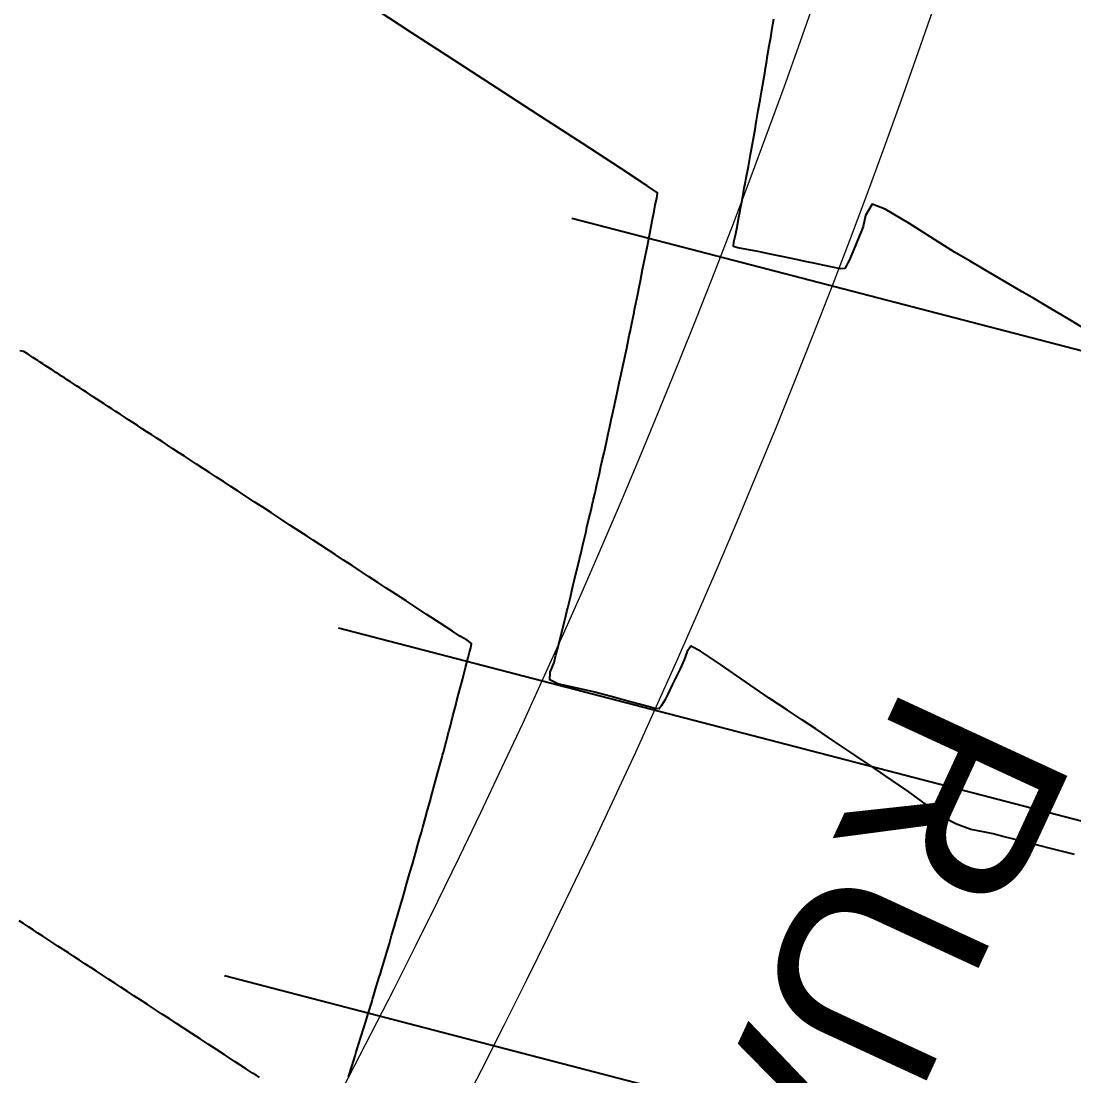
# Model space of a CAD drawing. Header units: millimetres. Extents: x 340454 to 342791, y 6993867 to 6995092.
# Drawn here: x 340704.16 to 340722.53, y 6994485.44 to 6994503.83 of the extents above; entities that cross this region are included whole.
import ezdxf
from ezdxf.enums import TextEntityAlignment as Align

# ---------------------------------------------------------------- set-up
doc = ezdxf.new("R2010")
doc.units = ezdxf.units.MM
doc.header["$LTSCALE"] = 10
doc.linetypes.add('DASHDOT', pattern=[25.4, 12.7, -6.35, 0, -6.35])
for name, color, linetype in [('AREA_DOS_LOTES', 5, 'Continuous'), ('T-HM-CURVA_INTERMEDIARIA', 45, 'Continuous'), ('U-SC-SECAO_TIPO', 251, 'Continuous'), ('URB-Calçadas', 2, 'Continuous'), ('URB-Quadras', 3, 'Continuous')]:
    doc.layers.add(name, color=color, linetype=linetype)
doc.styles.add('ARIAL', font='arial.ttf', dxfattribs={"height": 2})

msp = doc.modelspace()

# ---------------------------------------------------------------- linework, layer by layer
at = {"layer": 'T-HM-CURVA_INTERMEDIARIA', "color": 45, "linetype": 'Continuous', "lineweight": -3, "flags": 128}
for points, elevation in [([(340722.534, 6994489.304), (340722.184, 6994489.393), (340721.869, 6994489.472), (340721.617, 6994489.535), (340721.452, 6994489.577), (340721.284, 6994489.619), (340721.116, 6994489.662), (340720.942, 6994489.696), (340720.726, 6994489.742), (340720.477, 6994489.83), (340720.288, 6994489.933), (340720.101, 6994490.063), (340719.893, 6994490.218), (340719.644, 6994490.395), (340719.354, 6994490.592), (340719.04, 6994490.806), (340718.702, 6994491.036), (340718.34, 6994491.28), (340718.023, 6994491.492), (340717.776, 6994491.656), (340717.529, 6994491.819), (340717.211, 6994492.03), (340716.795, 6994492.315), (340716.363, 6994492.615), (340716.013, 6994492.85), (340715.845, 6994492.938), (340715.779, 6994492.843), (340715.729, 6994492.695), (340715.656, 6994492.542), (340715.599, 6994492.425), (340715.554, 6994492.329), (340715.521, 6994492.261), (340715.496, 6994492.21), (340715.473, 6994492.162), (340715.45, 6994492.113), (340715.419, 6994492.052), (340715.389, 6994491.995), (340715.361, 6994491.945), (340715.334, 6994491.902), (340715.292, 6994491.845), (340715.222, 6994491.849), (340715.099, 6994491.882), (340714.809, 6994491.96), (340714.457, 6994492.055), (340714.147, 6994492.14), (340713.808, 6994492.217), (340713.526, 6994492.28), (340713.383, 6994492.35), (340713.392, 6994492.484), (340713.46, 6994492.653), (340713.492, 6994492.781), (340713.528, 6994492.922), (340713.571, 6994493.095), (340713.621, 6994493.296), (340713.663, 6994493.464), (340713.681, 6994493.538), (340713.697, 6994493.605), (340713.743, 6994493.791), (340713.789, 6994493.98), (340713.811, 6994494.073), (340713.852, 6994494.245), (340713.895, 6994494.423), (340713.909, 6994494.482), (340713.923, 6994494.541), (340713.961, 6994494.7), (340714, 6994494.866), (340714.017, 6994494.937), (340714.033, 6994495.008), (340714.067, 6994495.155), (340714.103, 6994495.309), (340714.123, 6994495.392), (340714.142, 6994495.476), (340714.173, 6994495.61), (340714.205, 6994495.752), (340714.227, 6994495.848), (340714.249, 6994495.944), (340714.276, 6994496.065), (340714.305, 6994496.195), (340714.33, 6994496.304), (340714.354, 6994496.412), (340714.379, 6994496.523), (340714.404, 6994496.639), (340714.432, 6994496.765), (340714.457, 6994496.88), (340714.479, 6994496.982), (340714.501, 6994497.083), (340714.531, 6994497.22), (340714.559, 6994497.349), (340714.578, 6994497.438), (340714.597, 6994497.527), (340714.629, 6994497.676), (340714.659, 6994497.817), (340714.675, 6994497.894), (340714.691, 6994497.971), (340714.725, 6994498.131), (340714.757, 6994498.285), (340714.771, 6994498.35), (340714.784, 6994498.415), (340714.819, 6994498.587), (340714.854, 6994498.754), (340714.864, 6994498.807), (340714.875, 6994498.859), (340714.912, 6994499.043), (340714.948, 6994499.222), (340714.965, 6994499.304), (340715.003, 6994499.499), (340715.041, 6994499.691), (340715.053, 6994499.749), (340715.08, 6994499.887), (340715.133, 6994500.159), (340715.169, 6994500.349), (340715.202, 6994500.521), (340715.222, 6994500.628), (340715.253, 6994500.737), (340715.261, 6994500.836), (340715.082, 6994500.963), (340714.616, 6994501.271), (340713.949, 6994501.705), (340713.166, 6994502.212), (340712.352, 6994502.738), (340711.59, 6994503.23), (340710.967, 6994503.634), (340710.371, 6994504.022)], 723), ([(340722.84, 6994498.394), (340722.423, 6994498.643), (340722.102, 6994498.833), (340721.838, 6994498.988), (340721.625, 6994499.112), (340721.423, 6994499.229), (340721.197, 6994499.361), (340720.928, 6994499.52), (340720.715, 6994499.647), (340720.445, 6994499.806), (340720.096, 6994500.024), (340719.644, 6994500.31), (340719.234, 6994500.552), (340719.008, 6994500.638), (340718.893, 6994500.444), (340718.852, 6994500.252), (340718.819, 6994500.173), (340718.787, 6994500.093), (340718.724, 6994499.94), (340718.669, 6994499.807), (340718.636, 6994499.728), (340718.609, 6994499.67), (340718.584, 6994499.617), (340718.56, 6994499.573), (340718.527, 6994499.522), (340718.451, 6994499.514), (340718.343, 6994499.536), (340718.147, 6994499.577), (340718.016, 6994499.604), (340717.865, 6994499.636), (340717.68, 6994499.675), (340717.458, 6994499.721), (340717.227, 6994499.769), (340717.017, 6994499.813), (340716.823, 6994499.849), (340716.662, 6994499.879), (340716.586, 6994499.905), (340716.594, 6994499.985), (340716.619, 6994500.076), (340716.644, 6994500.209), (340716.683, 6994500.414), (340716.704, 6994500.525), (340716.718, 6994500.597), (340716.739, 6994500.711), (340716.777, 6994500.918), (340716.799, 6994501.032), (340716.81, 6994501.097), (340716.847, 6994501.299), (340716.885, 6994501.506), (340716.901, 6994501.598), (340716.935, 6994501.786), (340716.97, 6994501.979), (340716.98, 6994502.039), (340716.99, 6994502.099), (340717.021, 6994502.272), (340717.052, 6994502.453), (340717.065, 6994502.527), (340717.077, 6994502.6), (340717.105, 6994502.759), (340717.133, 6994502.926), (340717.148, 6994503.014), (340717.163, 6994503.102), (340717.184, 6994503.23), (340717.213, 6994503.4), (340717.237, 6994503.548), (340717.257, 6994503.667), (340717.274, 6994503.77), (340717.291, 6994503.873)], 724), ([(340709.874, 6994485.429), (340709.936, 6994485.625), (340709.988, 6994485.791), (340710.01, 6994485.863), (340710.026, 6994485.914), (340710.085, 6994486.103), (340710.145, 6994486.297), (340710.169, 6994486.373), (340710.223, 6994486.55), (340710.278, 6994486.731), (340710.294, 6994486.782), (340710.31, 6994486.834), (340710.359, 6994486.997), (340710.41, 6994487.166), (340710.429, 6994487.23), (340710.449, 6994487.294), (340710.493, 6994487.444), (340710.54, 6994487.601), (340710.563, 6994487.677), (340710.586, 6994487.754), (340710.626, 6994487.891), (340710.669, 6994488.036), (340710.695, 6994488.125), (340710.722, 6994488.215), (340710.758, 6994488.338), (340710.796, 6994488.471), (340710.826, 6994488.574), (340710.855, 6994488.676), (340710.887, 6994488.786), (340710.922, 6994488.907), (340710.956, 6994489.027), (340710.988, 6994489.137), (340711.017, 6994489.24), (340711.046, 6994489.343), (340711.084, 6994489.476), (340711.118, 6994489.598), (340711.144, 6994489.689), (340711.169, 6994489.779), (340711.209, 6994489.924), (340711.247, 6994490.059), (340711.269, 6994490.138), (340711.29, 6994490.216), (340711.333, 6994490.372), (340711.374, 6994490.521), (340711.392, 6994490.587), (340711.41, 6994490.652), (340711.455, 6994490.821), (340711.499, 6994490.983), (340711.514, 6994491.036), (340711.528, 6994491.089), (340711.576, 6994491.269), (340711.623, 6994491.445), (340711.645, 6994491.526), (340711.695, 6994491.718), (340711.745, 6994491.907), (340711.76, 6994491.964), (340711.795, 6994492.101), (340711.865, 6994492.369), (340711.915, 6994492.562), (340711.96, 6994492.738), (340711.983, 6994492.831), (340712.009, 6994492.908), (340712.021, 6994492.98), (340711.941, 6994493.039), (340711.818, 6994493.112), (340711.689, 6994493.196), (340711.473, 6994493.337), (340711.231, 6994493.495), (340711.037, 6994493.622), (340710.881, 6994493.723), (340710.702, 6994493.84), (340710.526, 6994493.954), (340710.386, 6994494.046), (340710.223, 6994494.152), (340710.064, 6994494.256), (340709.936, 6994494.339), (340709.788, 6994494.436), (340709.642, 6994494.531), (340709.526, 6994494.607), (340709.39, 6994494.696), (340709.257, 6994494.783), (340709.15, 6994494.852), (340709.025, 6994494.934), (340708.853, 6994495.046), (340708.689, 6994495.153), (340708.53, 6994495.257), (340708.378, 6994495.356), (340708.229, 6994495.453), (340708.089, 6994495.544), (340707.95, 6994495.635), (340707.821, 6994495.719), (340707.691, 6994495.804), (340707.571, 6994495.882), (340707.45, 6994495.961), (340707.337, 6994496.035), (340707.223, 6994496.109), (340707.117, 6994496.178), (340707.011, 6994496.247), (340706.91, 6994496.313), (340706.811, 6994496.378), (340706.716, 6994496.44), (340706.622, 6994496.501), (340706.532, 6994496.56), (340706.444, 6994496.617), (340706.359, 6994496.673), (340706.275, 6994496.727), (340706.194, 6994496.78), (340706.115, 6994496.832), (340706.038, 6994496.882), (340705.963, 6994496.931), (340705.89, 6994496.979), (340705.818, 6994497.026), (340705.748, 6994497.071), (340705.68, 6994497.116), (340705.614, 6994497.159), (340705.548, 6994497.201), (340705.485, 6994497.243), (340705.423, 6994497.283), (340705.362, 6994497.323), (340705.302, 6994497.362), (340705.244, 6994497.4), (340705.187, 6994497.437), (340705.131, 6994497.473), (340705.076, 6994497.509), (340705.023, 6994497.544), (340704.97, 6994497.578), (340704.919, 6994497.612), (340704.868, 6994497.645), (340704.819, 6994497.677), (340704.77, 6994497.709), (340704.722, 6994497.74), (340704.676, 6994497.771), (340704.629, 6994497.801), (340704.584, 6994497.83), (340704.54, 6994497.859), (340704.496, 6994497.888), (340704.453, 6994497.916), (340704.37, 6994497.97), (340704.289, 6994498.023), (340704.211, 6994498.074), (340704.139, 6994498.086)], 722), ([(340708.321, 6994485.415), (340708.266, 6994485.457), (340708.199, 6994485.494), (340708.08, 6994485.572), (340707.879, 6994485.703), (340707.724, 6994485.804), (340707.574, 6994485.902), (340707.427, 6994485.998), (340707.284, 6994486.091), (340707.142, 6994486.184), (340707.008, 6994486.271), (340706.873, 6994486.359), (340706.744, 6994486.443), (340706.615, 6994486.527), (340706.492, 6994486.608), (340706.368, 6994486.688), (340706.25, 6994486.765), (340706.132, 6994486.842), (340706.019, 6994486.916), (340705.906, 6994486.99), (340705.797, 6994487.061), (340705.688, 6994487.132), (340705.583, 6994487.2), (340705.479, 6994487.268), (340705.378, 6994487.334), (340705.278, 6994487.4), (340705.181, 6994487.463), (340705.084, 6994487.526), (340704.99, 6994487.587), (340704.897, 6994487.648), (340704.807, 6994487.707), (340704.717, 6994487.766), (340704.629, 6994487.823), (340704.542, 6994487.879), (340704.458, 6994487.934), (340704.374, 6994487.989), (340704.292, 6994488.043), (340704.207, 6994488.101), (340704.132, 6994488.147)], 721)]:
    msp.add_lwpolyline(points, dxfattribs=dict(at, elevation=elevation))
at = {"layer": 'U-SC-SECAO_TIPO', "color": 251, "linetype": 'DASHDOT', "lineweight": -3}
for points in [[(340713.771, 6994500.394), (340765.113, 6994487.063), (340769.953, 6994485.807)], [(340709.698, 6994493.253), (340763.119, 6994479.383), (340776.609, 6994475.88)], [(340707.713, 6994487.192), (340761.519, 6994473.221), (340773.5, 6994470.111)]]:
    msp.add_lwpolyline(points, dxfattribs=at)
at = {"layer": 'URB-Calçadas', "lineweight": 0}
msp.add_lwpolyline([(340737.938, 6994567.915, -0.173456), (340714.47, 6994467.492, 0.151029), (340713.673, 6994464.648, -1.966639), (340703.027, 6994471.986, 0.168204), (340705.589, 6994474.019, 0.200073), (340724.321, 6994581.895, 0.104086)], format="xyb", dxfattribs=at)
at = {"layer": 'URB-Quadras', "color": 252, "lineweight": 0}
msp.add_lwpolyline([(340815.241, 6994491.926, 0.038213), (340872.813, 6994444.815, 0.427498), (340879.9, 6994446.24), (340906.67, 6994488.537, 0.399537), (340905.329, 6994495.296, -0.090947), (340797.453, 6994605.491, 0.427165), (340790.332, 6994606.713), (340742.106, 6994571.002, 0.26508), (340740.108, 6994566.469, -0.172307), (340715.611, 6994465.576, -0.089172), (340715.611, 6994465.576, -2.016247), (340701.917, 6994473.704, 0.157194), (340704.27, 6994475.674, 0.197995), (340722.466, 6994581.029, 0.104869), (340721.604, 6994582.915), (340685.606, 6994631.482, 0.2535), (340684.742, 6994631.884, -0.18056), (340678.012, 6994633.945)], format="xyb", dxfattribs=at)

# ---------------------------------------------------------------- texts
at = {"layer": 'AREA_DOS_LOTES', "color": 5, "transparency": 33554687, "style": 'ARIAL'}
msp.add_text('RUA C', height=3.2585, rotation=245.1909, dxfattribs=at).set_placement((340718.117, 6994485.269), align=Align.MIDDLE_CENTER)

doc.saveas('drawing.dxf')
